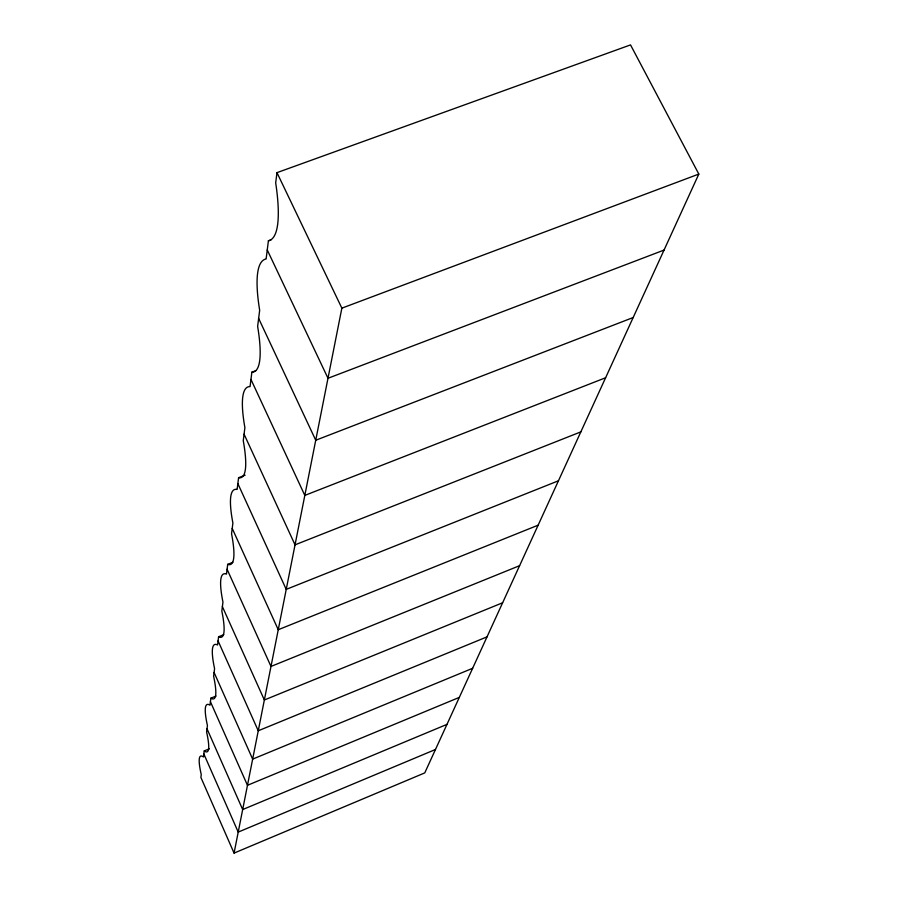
<?xml version="1.0" encoding="UTF-8"?>
<svg xmlns="http://www.w3.org/2000/svg" width="898" height="898" viewBox="0 0 898 898"><rect width="100%" height="100%" fill="white"/><g stroke="black" fill="none" stroke-linecap="round" stroke-linejoin="round"><path stroke-width="1.35" d="M204.228 750.919L203.464 756.992A86.309 10.798 67.7 0 0 201.253 774.604L200.894 777.444L234.064 853.1L424.765 772.897L698.824 174.077L630.531 44.9L276.977 172.652L275.686 182.855A155.68 33.608 70.6 0 1 268.401 240.81L266.122 258.961A148.192 31.901 69.1 0 0 259.668 310.27L257.636 326.401A137.372 26.828 69.8 0 1 251.878 372.165L250.059 386.6A132.107 25.492 68.6 0 0 244.896 427.661L243.257 440.649A123.138 21.878 69.2 0 1 238.599 477.702L237.117 489.455A119.299 20.811 68.2 0 0 232.896 523.051L231.549 533.738A111.734 18.151 68.8 0 1 227.699 564.348L226.476 574.103A108.815 17.298 68 0 0 222.951 602.098L221.828 611.044A102.338 15.288 68.5 0 1 218.584 636.761L217.552 644.977A100.082 14.604 67.8 0 0 214.577 668.673L213.623 676.261A94.47 13.043 68.3 0 1 210.862 698.173L209.975 705.199A92.674 12.493 67.7 0 0 207.427 725.517L206.607 732.038A87.757 11.259 68.1 0 1 204.228 750.919L209.414 748.797M234.064 853.1L341.857 308.16L276.977 172.652M435.485 749.482L238.217 832.098L203.846 753.972M446.98 724.372L242.673 809.558L207.011 728.794M459.327 697.387L247.466 785.301L210.424 701.708M472.64 668.292L252.652 759.124L214.094 672.49M487.03 636.862L258.254 730.781L218.068 640.891M502.622 602.771L264.349 699.991L222.378 606.599M519.594 565.684L270.983 666.439L227.082 569.253M210.862 698.173L216.059 696.062M218.584 636.761L223.782 634.673M538.126 525.184L278.245 629.723L232.223 528.428M558.455 480.789L286.226 589.38L237.858 483.618M580.838 431.882L295.038 544.839L244.076 434.194M227.699 564.348L232.896 562.294M605.611 377.755L304.815 495.404L250.957 379.427M238.599 477.702L245.132 475.177M633.18 317.522L315.737 440.245L258.635 318.397M664.037 250.082L327.995 378.271L267.256 249.947M251.878 372.165L255.807 370.683M341.857 308.16L698.824 174.077M268.401 240.81L271.028 239.833"/></g></svg>
